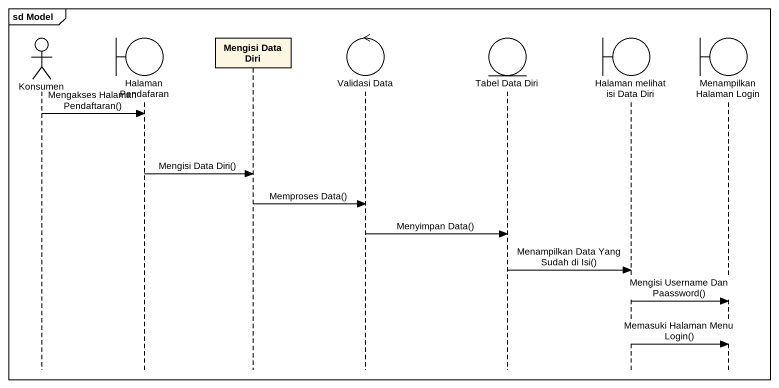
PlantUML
@startuml
mainframe sd Model
hide footbox
actor Konsumen
boundary "Halaman Pendafaran" as Halaman_Pendafaran
participant "Mengisi Data Diri" as Mengisi_Data_Diri
control "Validasi Data" as Validasi_Data
entity "Tabel Data Diri" as Tabel_Data_Diri
boundary "Halaman melihat isi Data Diri" as Halaman_melihat_isi_Data
boundary "Menampilkan Halaman Login" as Menampilkan_Halaman_Login

Konsumen -> Halaman_Pendafaran : Mengakses Halaman Pendaftaran()
Halaman_Pendafaran -> Mengisi_Data_Diri : Mengisi Data Diri()
Mengisi_Data_Diri -> Validasi_Data : Memproses Data()
Validasi_Data -> Tabel_Data_Diri : Menyimpan Data()
Tabel_Data_Diri -> Halaman_melihat_isi_Data : Menampilkan Data Yang Sudah di Isi()
Halaman_melihat_isi_Data -> Menampilkan_Halaman_Login : Mengisi Username Dan Paassword()
Halaman_melihat_isi_Data -> Menampilkan_Halaman_Login : Memasuki Halaman Menu Login()
@enduml
